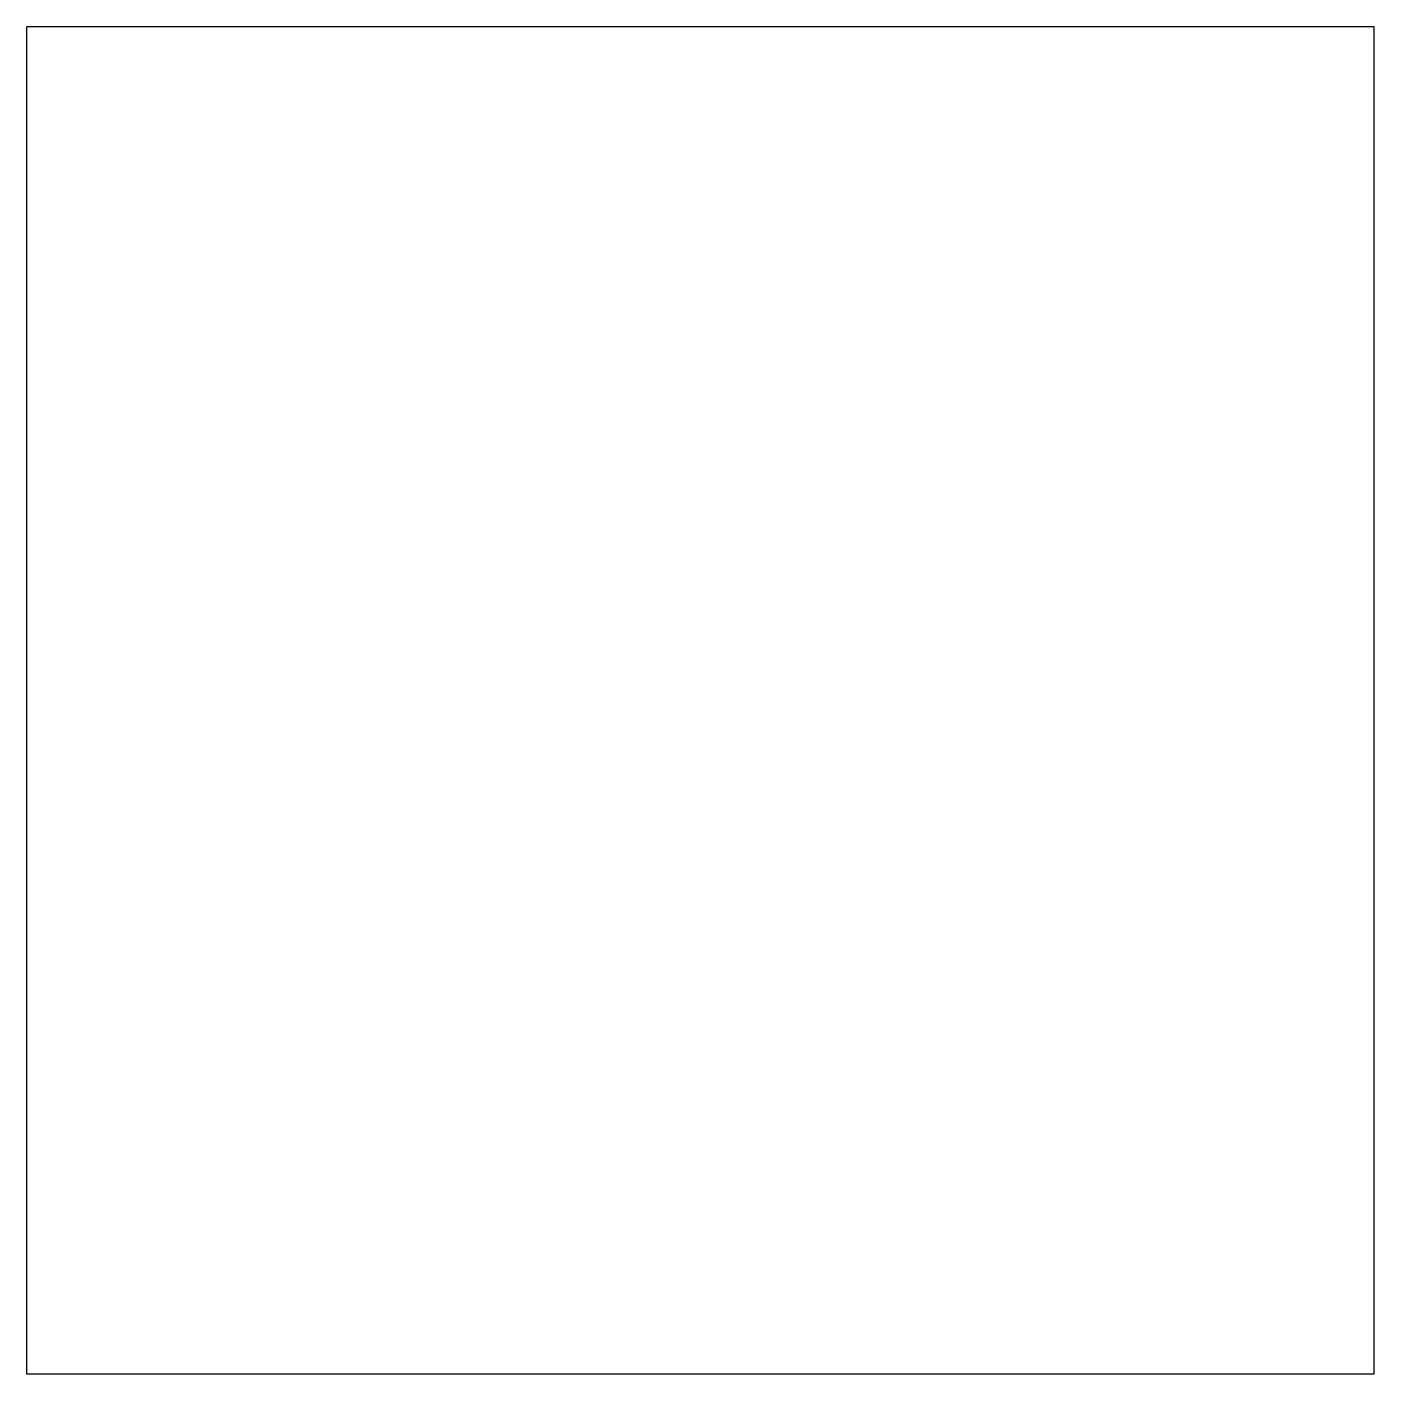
# Model space of a CAD drawing. Header units: metres. Extents: x -2 to 2, y -2 to 2.
import ezdxf

# ---------------------------------------------------------------- set-up
doc = ezdxf.new("R2010")
doc.units = ezdxf.units.M
doc.layers.add('EXPORT-CORTE', color=7, linetype='CONTINUOUS')
doc.layers.add('EXPORT-PERFIL', color=7, linetype='CONTINUOUS')

msp = doc.modelspace()

# ---------------------------------------------------------------- linework, layer by layer
at = {"layer": 'EXPORT-CORTE'}
for p, q in [((2, 2), (-2, 2)), ((-2, -2), (-2, 2)), ((2, -2), (2, 2)), ((2, -2), (-2, -2))]:
    msp.add_line(p, q, dxfattribs=at)
at = {"layer": 'EXPORT-PERFIL'}
for p, q in [((2, 2), (-2, 2)), ((2, -2), (2, 2))]:
    msp.add_line(p, q, dxfattribs=at)

doc.saveas('drawing.dxf')
